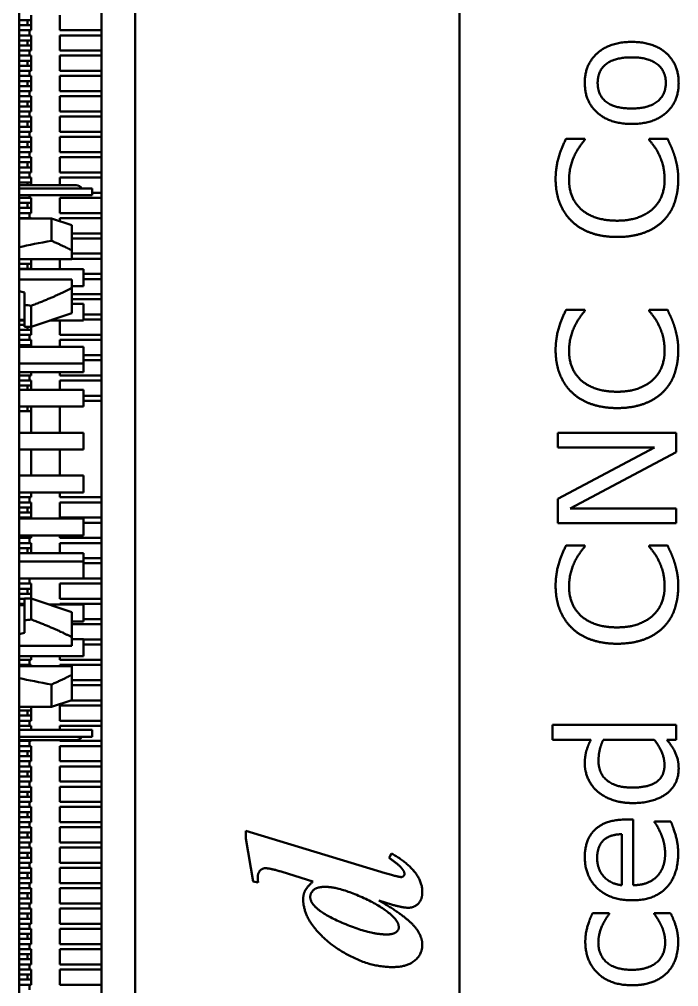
# Model space of a CAD drawing. Header units: millimetres. Extents: x 3100 to 5091, y 868 to 1900.
# Drawn here: x 3284.02 to 3303.51, y 1621.69 to 1650.27 of the extents above; entities that cross this region are included whole.
import ezdxf

# ---------------------------------------------------------------- set-up
doc = ezdxf.new("R2010")
doc.units = ezdxf.units.MM
doc.header["$LTSCALE"] = 1.8
doc.layers.add('외형선(ISO)', color=7, linetype='Continuous', lineweight=50)

msp = doc.modelspace()

# ---------------------------------------------------------------- linework, layer by layer
at = {"layer": '외형선(ISO)'}
for p, q in [((3284.016, 1690.426), (3284.016, 1600.426)), ((3286.44, 1690.026), (3286.44, 1600.026)), ((3287.44, 1689.026), (3287.44, 1601.026)), ((3297.026, 1601.026), (3297.026, 1689.026)), ((3284.366, 1650.401), (3284.366, 1649.951)), ((3285.216, 1650.401), (3285.216, 1649.951)), ((3284.255, 1650.251), (3284.016, 1650.251)), ((3284.255, 1650.101), (3284.016, 1650.101)), ((3284.366, 1650.251), (3284.255, 1650.251)), ((3284.255, 1650.251), (3284.255, 1650.101)), ((3284.366, 1650.101), (3284.255, 1650.101)), ((3284.316, 1649.951), (3284.016, 1649.951)), ((3284.316, 1649.801), (3284.016, 1649.801)), ((3284.366, 1649.951), (3284.316, 1649.951)), ((3284.316, 1649.951), (3284.316, 1649.801)), ((3284.366, 1649.801), (3284.316, 1649.801)), ((3284.366, 1649.801), (3284.366, 1649.351)), ((3286.44, 1649.951), (3285.216, 1649.951)), ((3285.216, 1649.801), (3285.216, 1649.351)), ((3286.44, 1649.801), (3285.216, 1649.801)), ((3284.255, 1649.651), (3284.016, 1649.651)), ((3284.255, 1649.501), (3284.016, 1649.501)), ((3284.366, 1649.651), (3284.255, 1649.651)), ((3284.255, 1649.651), (3284.255, 1649.501)), ((3284.366, 1649.501), (3284.255, 1649.501)), ((3284.316, 1649.351), (3284.016, 1649.351)), ((3284.316, 1649.201), (3284.016, 1649.201)), ((3284.366, 1649.351), (3284.316, 1649.351)), ((3284.316, 1649.351), (3284.316, 1649.201)), ((3284.366, 1649.201), (3284.316, 1649.201)), ((3284.366, 1649.201), (3284.366, 1648.751)), ((3286.44, 1649.351), (3285.216, 1649.351)), ((3285.216, 1649.201), (3285.216, 1648.751)), ((3286.44, 1649.201), (3285.216, 1649.201)), ((3284.255, 1649.051), (3284.016, 1649.051)), ((3284.255, 1648.901), (3284.016, 1648.901)), ((3284.366, 1649.051), (3284.255, 1649.051)), ((3284.255, 1649.051), (3284.255, 1648.901)), ((3284.366, 1648.901), (3284.255, 1648.901)), ((3284.316, 1648.751), (3284.016, 1648.751)), ((3284.316, 1648.601), (3284.016, 1648.601)), ((3284.366, 1648.751), (3284.316, 1648.751)), ((3284.316, 1648.751), (3284.316, 1648.601)), ((3284.366, 1648.601), (3284.316, 1648.601)), ((3284.366, 1648.601), (3284.366, 1648.151)), ((3286.44, 1648.751), (3285.216, 1648.751)), ((3285.216, 1648.601), (3285.216, 1648.151)), ((3286.44, 1648.601), (3285.216, 1648.601)), ((3284.255, 1648.451), (3284.016, 1648.451)), ((3284.255, 1648.301), (3284.016, 1648.301)), ((3284.366, 1648.451), (3284.255, 1648.451)), ((3284.255, 1648.451), (3284.255, 1648.301)), ((3284.366, 1648.301), (3284.255, 1648.301)), ((3284.316, 1648.151), (3284.016, 1648.151)), ((3284.366, 1648.151), (3284.316, 1648.151)), ((3284.316, 1648.151), (3284.316, 1648.001)), ((3286.44, 1648.151), (3285.216, 1648.151)), ((3284.316, 1648.001), (3284.016, 1648.001)), ((3284.255, 1647.851), (3284.016, 1647.851)), ((3284.366, 1647.851), (3284.255, 1647.851)), ((3284.255, 1647.851), (3284.255, 1647.701)), ((3284.366, 1648.001), (3284.316, 1648.001)), ((3284.366, 1648.001), (3284.366, 1647.551)), ((3285.216, 1648.001), (3285.216, 1647.551)), ((3286.44, 1648.001), (3285.216, 1648.001)), ((3284.255, 1647.701), (3284.016, 1647.701)), ((3284.316, 1647.551), (3284.016, 1647.551)), ((3284.366, 1647.701), (3284.255, 1647.701)), ((3284.366, 1647.551), (3284.316, 1647.551)), ((3284.316, 1647.551), (3284.316, 1647.401)), ((3286.44, 1647.551), (3285.216, 1647.551)), ((3284.316, 1647.401), (3284.016, 1647.401)), ((3284.255, 1647.251), (3284.016, 1647.251)), ((3284.366, 1647.251), (3284.255, 1647.251)), ((3284.255, 1647.251), (3284.255, 1647.101)), ((3284.366, 1647.401), (3284.316, 1647.401)), ((3284.366, 1647.401), (3284.366, 1646.951)), ((3285.216, 1647.401), (3285.216, 1646.951)), ((3286.44, 1647.401), (3285.216, 1647.401)), ((3284.255, 1647.101), (3284.016, 1647.101)), ((3284.316, 1646.951), (3284.016, 1646.951)), ((3284.366, 1647.101), (3284.255, 1647.101)), ((3284.366, 1646.951), (3284.316, 1646.951)), ((3284.316, 1646.951), (3284.316, 1646.801)), ((3286.44, 1646.951), (3285.216, 1646.951)), ((3284.316, 1646.801), (3284.016, 1646.801)), ((3284.255, 1646.651), (3284.016, 1646.651)), ((3284.366, 1646.651), (3284.255, 1646.651)), ((3284.255, 1646.651), (3284.255, 1646.501)), ((3284.366, 1646.801), (3284.316, 1646.801)), ((3284.366, 1646.801), (3284.366, 1646.351)), ((3285.216, 1646.801), (3285.216, 1646.351)), ((3286.44, 1646.801), (3285.216, 1646.801)), ((3300.728, 1646.745), (3300.177, 1646.745)), ((3300.728, 1646.711), (3300.728, 1646.745)), ((3302.631, 1646.745), (3302.631, 1646.711)), ((3303.177, 1646.745), (3302.631, 1646.745)), ((3284.255, 1646.501), (3284.016, 1646.501)), ((3284.316, 1646.351), (3284.016, 1646.351)), ((3284.366, 1646.501), (3284.255, 1646.501)), ((3284.366, 1646.351), (3284.316, 1646.351)), ((3284.316, 1646.351), (3284.316, 1646.201)), ((3286.44, 1646.351), (3285.216, 1646.351)), ((3284.316, 1646.201), (3284.016, 1646.201)), ((3284.255, 1646.051), (3284.016, 1646.051)), ((3284.366, 1646.051), (3284.255, 1646.051)), ((3284.255, 1646.051), (3284.255, 1645.901)), ((3284.366, 1646.201), (3284.316, 1646.201)), ((3284.366, 1646.201), (3284.366, 1645.751)), ((3285.216, 1646.201), (3285.216, 1645.751)), ((3286.44, 1646.201), (3285.216, 1646.201)), ((3284.255, 1645.901), (3284.016, 1645.901)), ((3284.316, 1645.751), (3284.016, 1645.751)), ((3284.366, 1645.901), (3284.255, 1645.901)), ((3284.366, 1645.751), (3284.316, 1645.751)), ((3284.316, 1645.751), (3284.316, 1645.601)), ((3286.44, 1645.751), (3285.216, 1645.751)), ((3284.316, 1645.601), (3284.016, 1645.601)), ((3284.255, 1645.451), (3284.016, 1645.451)), ((3284.366, 1645.451), (3284.255, 1645.451)), ((3284.255, 1645.451), (3284.255, 1645.376)), ((3284.366, 1645.601), (3284.316, 1645.601)), ((3284.366, 1645.601), (3284.366, 1645.376)), ((3285.216, 1645.601), (3285.216, 1645.376)), ((3286.44, 1645.601), (3285.216, 1645.601)), ((3284.016, 1645.376), (3285.566, 1645.376)), ((3285.566, 1645.276), (3284.016, 1645.276)), ((3285.693, 1645.376), (3285.566, 1645.376)), ((3285.566, 1645.276), (3286.166, 1645.276)), ((3286.166, 1645.076), (3286.166, 1645.276)), ((3286.44, 1645.151), (3286.166, 1645.151)), ((3285.566, 1645.076), (3284.016, 1645.076)), ((3284.316, 1645.001), (3284.016, 1645.001)), ((3284.316, 1645.076), (3284.316, 1645.001)), ((3284.366, 1645.001), (3284.316, 1645.001)), ((3284.366, 1645.001), (3284.366, 1644.551)), ((3285.216, 1645.001), (3285.216, 1644.551)), ((3286.44, 1645.001), (3285.216, 1645.001)), ((3285.566, 1645.076), (3286.166, 1645.076)), ((3284.255, 1644.851), (3284.016, 1644.851)), ((3284.255, 1644.701), (3284.016, 1644.701)), ((3284.366, 1644.851), (3284.255, 1644.851)), ((3284.255, 1644.851), (3284.255, 1644.701)), ((3284.366, 1644.701), (3284.255, 1644.701)), ((3284.316, 1644.551), (3284.016, 1644.551)), ((3284.316, 1644.401), (3284.016, 1644.401)), ((3284.966, 1644.391), (3284.016, 1644.391)), ((3284.366, 1644.551), (3284.316, 1644.551)), ((3284.316, 1644.551), (3284.316, 1644.401)), ((3284.366, 1644.401), (3284.316, 1644.401)), ((3284.366, 1644.401), (3284.366, 1644.391)), ((3284.966, 1643.73), (3284.966, 1644.391)), ((3285.566, 1644.191), (3284.966, 1644.391)), ((3286.44, 1644.551), (3285.216, 1644.551)), ((3285.216, 1644.401), (3285.216, 1644.308)), ((3286.44, 1644.401), (3285.216, 1644.401)), ((3285.566, 1643.448), (3285.566, 1644.191)), ((3286.44, 1643.951), (3285.566, 1643.951)), ((3286.44, 1643.801), (3285.566, 1643.801)), ((3285.566, 1643.448), (3285.566, 1643.191)), ((3284.016, 1643.191), (3285.566, 1643.191)), ((3284.366, 1643.191), (3284.366, 1642.891)), ((3285.216, 1643.191), (3285.216, 1642.891)), ((3286.44, 1643.351), (3285.566, 1643.351)), ((3286.44, 1643.201), (3285.566, 1643.201)), ((3284.255, 1643.051), (3284.016, 1643.051)), ((3284.255, 1642.901), (3284.016, 1642.901)), ((3285.916, 1642.891), (3284.016, 1642.891)), ((3284.366, 1643.051), (3284.255, 1643.051)), ((3284.255, 1643.051), (3284.255, 1642.901)), ((3284.366, 1642.901), (3284.255, 1642.901)), ((3285.916, 1642.391), (3285.916, 1642.891)), ((3285.566, 1642.591), (3284.016, 1642.591)), ((3285.566, 1642.591), (3285.566, 1642.335)), ((3286.44, 1642.751), (3285.916, 1642.751)), ((3286.44, 1642.601), (3285.916, 1642.601)), ((3285.916, 1642.391), (3285.566, 1642.391)), ((3285.566, 1641.591), (3285.566, 1642.335)), ((3284.166, 1641.838), (3284.166, 1642.207)), ((3286.44, 1642.151), (3285.566, 1642.151)), ((3284.166, 1641.838), (3284.166, 1641.191)), ((3284.366, 1641.81), (3284.366, 1641.191)), ((3286.44, 1642.001), (3285.566, 1642.001)), ((3285.916, 1641.871), (3285.566, 1641.871)), ((3285.916, 1641.871), (3285.916, 1641.371)), ((3285.566, 1641.591), (3284.366, 1641.191)), ((3286.44, 1641.551), (3285.916, 1641.551)), ((3300.728, 1641.691), (3300.177, 1641.691)), ((3300.728, 1641.657), (3300.728, 1641.691)), ((3302.631, 1641.691), (3302.631, 1641.657)), ((3303.177, 1641.691), (3302.631, 1641.691)), ((3284.166, 1641.391), (3284.016, 1641.391)), ((3284.166, 1641.371), (3284.016, 1641.371)), ((3284.166, 1641.251), (3284.016, 1641.251)), ((3284.366, 1641.191), (3284.166, 1641.191)), ((3284.255, 1641.191), (3284.255, 1641.101)), ((3284.366, 1641.191), (3284.366, 1640.951)), ((3285.916, 1641.371), (3284.906, 1641.371)), ((3285.216, 1641.371), (3285.216, 1640.951)), ((3286.44, 1641.401), (3285.916, 1641.401)), ((3284.255, 1641.101), (3284.016, 1641.101)), ((3284.316, 1640.951), (3284.016, 1640.951)), ((3284.366, 1641.101), (3284.255, 1641.101)), ((3284.366, 1640.951), (3284.316, 1640.951)), ((3284.316, 1640.951), (3284.316, 1640.801)), ((3286.44, 1640.951), (3285.216, 1640.951)), ((3284.316, 1640.801), (3284.016, 1640.801)), ((3284.255, 1640.651), (3284.016, 1640.651)), ((3285.916, 1640.601), (3284.016, 1640.601)), ((3284.366, 1640.651), (3284.255, 1640.651)), ((3284.255, 1640.651), (3284.255, 1640.601)), ((3284.366, 1640.801), (3284.316, 1640.801)), ((3284.366, 1640.801), (3284.366, 1640.601)), ((3285.216, 1640.801), (3285.216, 1640.601)), ((3286.44, 1640.801), (3285.216, 1640.801)), ((3285.916, 1640.601), (3285.916, 1640.101)), ((3286.44, 1640.351), (3285.916, 1640.351)), ((3285.916, 1640.101), (3284.016, 1640.101)), ((3286.44, 1640.201), (3285.916, 1640.201)), ((3285.916, 1639.851), (3285.916, 1640.101)), ((3285.916, 1639.851), (3284.016, 1639.851)), ((3284.316, 1639.751), (3284.016, 1639.751)), ((3284.366, 1639.751), (3284.316, 1639.751)), ((3284.316, 1639.751), (3284.316, 1639.601)), ((3284.366, 1639.851), (3284.366, 1639.751)), ((3285.216, 1639.851), (3285.216, 1639.751)), ((3286.44, 1639.751), (3285.216, 1639.751)), ((3284.316, 1639.601), (3284.016, 1639.601)), ((3284.255, 1639.451), (3284.016, 1639.451)), ((3284.366, 1639.451), (3284.255, 1639.451)), ((3284.255, 1639.451), (3284.255, 1639.331)), ((3284.366, 1639.601), (3284.316, 1639.601)), ((3284.366, 1639.601), (3284.366, 1639.331)), ((3285.216, 1639.601), (3285.216, 1639.331)), ((3286.44, 1639.601), (3285.216, 1639.601)), ((3285.916, 1639.331), (3284.016, 1639.331)), ((3285.916, 1639.331), (3285.916, 1638.831)), ((3286.44, 1639.151), (3285.916, 1639.151)), ((3286.44, 1639.001), (3285.916, 1639.001)), ((3285.916, 1638.831), (3284.016, 1638.831)), ((3284.255, 1638.701), (3284.016, 1638.701)), ((3284.255, 1638.831), (3284.255, 1638.701)), ((3284.366, 1638.701), (3284.255, 1638.701)), ((3284.366, 1638.831), (3284.366, 1638.061)), ((3285.216, 1638.831), (3285.216, 1638.061)), ((3285.916, 1638.061), (3284.016, 1638.061)), ((3285.916, 1638.061), (3285.916, 1637.561)), ((3299.931, 1638.057), (3299.931, 1637.623)), ((3303.431, 1638.057), (3299.931, 1638.057)), ((3303.431, 1637.483), (3303.431, 1638.057)), ((3285.916, 1637.561), (3284.016, 1637.561)), ((3284.366, 1637.561), (3284.366, 1636.791)), ((3285.216, 1637.561), (3285.216, 1636.791)), ((3302.788, 1637.623), (3299.931, 1636.108)), ((3299.931, 1637.623), (3302.788, 1637.623)), ((3300.3, 1635.823), (3303.431, 1637.483)), ((3285.916, 1636.791), (3284.016, 1636.791)), ((3285.916, 1636.791), (3285.916, 1636.291)), ((3285.916, 1636.291), (3284.016, 1636.291)), ((3284.366, 1636.291), (3284.366, 1636.151)), ((3285.216, 1636.291), (3285.216, 1636.151)), ((3284.316, 1636.151), (3284.016, 1636.151)), ((3284.316, 1636.001), (3284.016, 1636.001)), ((3284.366, 1636.151), (3284.316, 1636.151)), ((3284.316, 1636.151), (3284.316, 1636.001)), ((3284.366, 1636.001), (3284.316, 1636.001)), ((3284.366, 1636.001), (3284.366, 1635.551)), ((3286.44, 1636.151), (3285.216, 1636.151)), ((3285.216, 1636.001), (3285.216, 1635.551)), ((3286.44, 1636.001), (3285.216, 1636.001)), ((3299.931, 1636.108), (3299.931, 1635.388)), ((3284.255, 1635.851), (3284.016, 1635.851)), ((3284.366, 1635.851), (3284.255, 1635.851)), ((3284.255, 1635.851), (3284.255, 1635.701)), ((3303.431, 1635.823), (3300.3, 1635.823)), ((3303.431, 1635.388), (3303.431, 1635.823)), ((3284.255, 1635.701), (3284.016, 1635.701)), ((3284.316, 1635.551), (3284.016, 1635.551)), ((3285.916, 1635.521), (3284.016, 1635.521)), ((3284.366, 1635.701), (3284.255, 1635.701)), ((3284.366, 1635.551), (3284.316, 1635.551)), ((3284.316, 1635.551), (3284.316, 1635.521)), ((3286.44, 1635.551), (3285.216, 1635.551)), ((3285.916, 1635.521), (3285.916, 1635.021)), ((3286.44, 1635.401), (3285.916, 1635.401)), ((3299.931, 1635.388), (3303.431, 1635.388)), ((3285.916, 1635.021), (3284.016, 1635.021)), ((3284.316, 1634.951), (3284.016, 1634.951)), ((3284.366, 1634.951), (3284.316, 1634.951)), ((3284.316, 1634.951), (3284.316, 1634.801)), ((3284.366, 1635.021), (3284.366, 1634.951)), ((3285.216, 1635.021), (3285.216, 1634.951)), ((3286.44, 1634.951), (3285.216, 1634.951)), ((3284.316, 1634.801), (3284.016, 1634.801)), ((3284.255, 1634.651), (3284.016, 1634.651)), ((3284.366, 1634.651), (3284.255, 1634.651)), ((3284.255, 1634.651), (3284.255, 1634.501)), ((3284.366, 1634.801), (3284.316, 1634.801)), ((3284.366, 1634.801), (3284.366, 1634.501)), ((3285.216, 1634.801), (3285.216, 1634.501)), ((3286.44, 1634.801), (3285.216, 1634.801)), ((3300.728, 1634.728), (3300.177, 1634.728)), ((3300.728, 1634.694), (3300.728, 1634.728)), ((3302.631, 1634.728), (3302.631, 1634.694)), ((3303.177, 1634.728), (3302.631, 1634.728)), ((3284.255, 1634.501), (3284.016, 1634.501)), ((3285.916, 1634.501), (3284.016, 1634.501)), ((3284.366, 1634.501), (3284.255, 1634.501)), ((3285.916, 1634.501), (3285.916, 1634.251)), ((3286.44, 1634.351), (3285.916, 1634.351)), ((3285.916, 1634.251), (3284.016, 1634.251)), ((3285.916, 1634.251), (3285.916, 1633.751)), ((3286.44, 1634.201), (3285.916, 1634.201)), ((3285.916, 1633.751), (3284.016, 1633.751)), ((3284.316, 1633.751), (3284.316, 1633.601)), ((3286.44, 1633.751), (3285.916, 1633.751)), ((3284.316, 1633.601), (3284.016, 1633.601)), ((3284.255, 1633.451), (3284.016, 1633.451)), ((3284.366, 1633.451), (3284.255, 1633.451)), ((3284.255, 1633.451), (3284.255, 1633.301)), ((3284.366, 1633.601), (3284.316, 1633.601)), ((3284.366, 1633.601), (3284.366, 1633.161)), ((3285.216, 1633.601), (3285.216, 1633.151)), ((3286.44, 1633.601), (3285.216, 1633.601)), ((3284.255, 1633.301), (3284.016, 1633.301)), ((3284.166, 1633.151), (3284.016, 1633.151)), ((3284.166, 1632.514), (3284.166, 1633.161)), ((3284.166, 1633.161), (3284.366, 1633.161)), ((3284.366, 1633.301), (3284.255, 1633.301)), ((3284.366, 1632.543), (3284.366, 1633.161)), ((3285.566, 1632.761), (3284.366, 1633.161)), ((3286.44, 1633.151), (3285.216, 1633.151)), ((3284.166, 1633.001), (3284.016, 1633.001)), ((3284.166, 1632.981), (3284.016, 1632.981)), ((3284.166, 1632.961), (3284.016, 1632.961)), ((3285.916, 1632.981), (3284.906, 1632.981)), ((3285.216, 1633.001), (3285.216, 1632.981)), ((3286.44, 1633.001), (3285.216, 1633.001)), ((3285.916, 1632.981), (3285.916, 1632.481)), ((3285.566, 1632.761), (3285.566, 1632.018)), ((3284.166, 1632.514), (3284.166, 1632.146)), ((3285.916, 1632.481), (3285.566, 1632.481)), ((3286.44, 1632.401), (3285.566, 1632.401)), ((3286.44, 1632.551), (3285.916, 1632.551)), ((3285.566, 1631.761), (3285.566, 1632.018)), ((3284.016, 1631.761), (3285.566, 1631.761)), ((3285.916, 1631.961), (3285.566, 1631.961)), ((3285.916, 1631.961), (3285.916, 1631.461)), ((3286.44, 1631.951), (3285.916, 1631.951)), ((3286.44, 1631.801), (3285.916, 1631.801)), ((3285.916, 1631.461), (3284.016, 1631.461)), ((3284.366, 1631.461), (3284.366, 1631.351)), ((3285.216, 1631.461), (3285.216, 1631.351)), ((3284.316, 1631.351), (3284.016, 1631.351)), ((3284.316, 1631.201), (3284.016, 1631.201)), ((3285.566, 1631.161), (3284.016, 1631.161)), ((3284.366, 1631.351), (3284.316, 1631.351)), ((3284.316, 1631.351), (3284.316, 1631.201)), ((3284.366, 1631.201), (3284.316, 1631.201)), ((3284.366, 1631.201), (3284.366, 1631.161)), ((3286.44, 1631.351), (3285.216, 1631.351)), ((3285.216, 1631.201), (3285.216, 1631.161)), ((3286.44, 1631.201), (3285.216, 1631.201)), ((3285.566, 1630.905), (3285.566, 1631.161)), ((3285.566, 1630.905), (3285.566, 1630.161)), ((3284.966, 1630.622), (3284.966, 1629.961)), ((3286.44, 1630.751), (3285.566, 1630.751)), ((3286.44, 1630.601), (3285.566, 1630.601)), ((3285.566, 1630.161), (3284.966, 1629.961)), ((3285.216, 1630.001), (3285.216, 1629.551)), ((3286.44, 1630.001), (3285.216, 1630.001)), ((3286.44, 1630.151), (3285.536, 1630.151)), ((3284.966, 1629.961), (3284.016, 1629.961)), ((3284.255, 1629.851), (3284.016, 1629.851)), ((3284.366, 1629.851), (3284.255, 1629.851)), ((3284.255, 1629.851), (3284.255, 1629.701)), ((3284.366, 1629.961), (3284.366, 1629.551)), ((3284.255, 1629.701), (3284.016, 1629.701)), ((3284.316, 1629.551), (3284.016, 1629.551)), ((3284.366, 1629.701), (3284.255, 1629.701)), ((3284.366, 1629.551), (3284.316, 1629.551)), ((3284.316, 1629.551), (3284.316, 1629.401)), ((3286.44, 1629.551), (3285.216, 1629.551)), ((3299.774, 1629.428), (3299.774, 1628.985)), ((3303.431, 1629.428), (3299.774, 1629.428)), ((3303.431, 1628.985), (3303.431, 1629.428)), ((3284.316, 1629.401), (3284.016, 1629.401)), ((3284.016, 1629.276), (3285.566, 1629.276)), ((3284.366, 1629.401), (3284.316, 1629.401)), ((3284.366, 1629.401), (3284.366, 1629.276)), ((3285.216, 1629.401), (3285.216, 1629.276)), ((3286.44, 1629.401), (3285.216, 1629.401)), ((3286.166, 1629.276), (3285.566, 1629.276)), ((3286.166, 1629.276), (3286.166, 1629.076)), ((3284.016, 1629.076), (3285.566, 1629.076)), ((3285.566, 1628.976), (3284.016, 1628.976)), ((3284.316, 1628.951), (3284.016, 1628.951)), ((3284.366, 1628.951), (3284.316, 1628.951)), ((3284.316, 1628.951), (3284.316, 1628.801)), ((3284.366, 1628.976), (3284.366, 1628.951)), ((3285.216, 1628.976), (3285.216, 1628.951)), ((3286.44, 1628.951), (3285.216, 1628.951)), ((3286.166, 1629.076), (3285.566, 1629.076)), ((3285.566, 1628.976), (3285.693, 1628.976)), ((3299.774, 1628.985), (3300.911, 1628.985)), ((3301.277, 1628.985), (3302.786, 1628.985)), ((3303.157, 1628.985), (3303.431, 1628.985)), ((3284.316, 1628.801), (3284.016, 1628.801)), ((3284.255, 1628.651), (3284.016, 1628.651)), ((3284.366, 1628.651), (3284.255, 1628.651)), ((3284.255, 1628.651), (3284.255, 1628.501)), ((3284.366, 1628.801), (3284.316, 1628.801)), ((3284.366, 1628.801), (3284.366, 1628.351)), ((3285.216, 1628.801), (3285.216, 1628.351)), ((3286.44, 1628.801), (3285.216, 1628.801)), ((3284.255, 1628.501), (3284.016, 1628.501)), ((3284.316, 1628.351), (3284.016, 1628.351)), ((3284.366, 1628.501), (3284.255, 1628.501)), ((3284.366, 1628.351), (3284.316, 1628.351)), ((3284.316, 1628.351), (3284.316, 1628.201)), ((3286.44, 1628.351), (3285.216, 1628.351)), ((3284.316, 1628.201), (3284.016, 1628.201)), ((3284.255, 1628.051), (3284.016, 1628.051)), ((3284.366, 1628.051), (3284.255, 1628.051)), ((3284.255, 1628.051), (3284.255, 1627.901)), ((3284.366, 1628.201), (3284.316, 1628.201)), ((3284.366, 1628.201), (3284.366, 1627.751)), ((3285.216, 1628.201), (3285.216, 1627.751)), ((3286.44, 1628.201), (3285.216, 1628.201)), ((3284.255, 1627.901), (3284.016, 1627.901)), ((3284.316, 1627.751), (3284.016, 1627.751)), ((3284.366, 1627.901), (3284.255, 1627.901)), ((3284.366, 1627.751), (3284.316, 1627.751)), ((3284.316, 1627.751), (3284.316, 1627.601)), ((3286.44, 1627.751), (3285.216, 1627.751)), ((3284.316, 1627.601), (3284.016, 1627.601)), ((3284.255, 1627.451), (3284.016, 1627.451)), ((3284.366, 1627.451), (3284.255, 1627.451)), ((3284.255, 1627.451), (3284.255, 1627.301)), ((3284.366, 1627.601), (3284.316, 1627.601)), ((3284.366, 1627.601), (3284.366, 1627.151)), ((3285.216, 1627.601), (3285.216, 1627.151)), ((3286.44, 1627.601), (3285.216, 1627.601)), ((3284.255, 1627.301), (3284.016, 1627.301)), ((3284.316, 1627.151), (3284.016, 1627.151)), ((3284.366, 1627.301), (3284.255, 1627.301)), ((3284.366, 1627.151), (3284.316, 1627.151)), ((3284.316, 1627.151), (3284.316, 1627.001)), ((3286.44, 1627.151), (3285.216, 1627.151)), ((3284.316, 1627.001), (3284.016, 1627.001)), ((3284.366, 1627.001), (3284.316, 1627.001)), ((3284.366, 1627.001), (3284.366, 1626.551)), ((3285.216, 1627.001), (3285.216, 1626.551)), ((3286.44, 1627.001), (3285.216, 1627.001)), ((3284.255, 1626.851), (3284.016, 1626.851)), ((3284.255, 1626.701), (3284.016, 1626.701)), ((3284.366, 1626.851), (3284.255, 1626.851)), ((3284.255, 1626.851), (3284.255, 1626.701)), ((3284.366, 1626.701), (3284.255, 1626.701)), ((3302.163, 1626.628), (3301.923, 1626.628)), ((3302.163, 1624.691), (3302.163, 1626.628)), ((3302.788, 1626.577), (3302.788, 1626.554)), ((3303.271, 1626.577), (3302.788, 1626.577)), ((3284.316, 1626.551), (3284.016, 1626.551)), ((3284.316, 1626.401), (3284.016, 1626.401)), ((3284.366, 1626.551), (3284.316, 1626.551)), ((3284.316, 1626.551), (3284.316, 1626.401)), ((3284.366, 1626.401), (3284.316, 1626.401)), ((3284.366, 1626.401), (3284.366, 1625.951)), ((3286.44, 1626.551), (3285.216, 1626.551)), ((3285.216, 1626.401), (3285.216, 1625.951)), ((3286.44, 1626.401), (3285.216, 1626.401)), ((3290.711, 1626.299), (3290.711, 1626.07)), ((3294.833, 1625.049), (3290.711, 1626.299)), ((3284.255, 1626.251), (3284.016, 1626.251)), ((3284.255, 1626.101), (3284.016, 1626.101)), ((3284.366, 1626.251), (3284.255, 1626.251)), ((3284.255, 1626.251), (3284.255, 1626.101)), ((3284.366, 1626.101), (3284.255, 1626.101)), ((3290.711, 1626.07), (3290.932, 1624.804)), ((3301.826, 1626.197), (3301.826, 1624.691)), ((3284.316, 1625.951), (3284.016, 1625.951)), ((3284.316, 1625.801), (3284.016, 1625.801)), ((3284.366, 1625.951), (3284.316, 1625.951)), ((3284.316, 1625.951), (3284.316, 1625.801)), ((3284.366, 1625.801), (3284.316, 1625.801)), ((3284.366, 1625.801), (3284.366, 1625.351)), ((3286.44, 1625.951), (3285.216, 1625.951)), ((3285.216, 1625.801), (3285.216, 1625.351)), ((3286.44, 1625.801), (3285.216, 1625.801)), ((3284.255, 1625.651), (3284.016, 1625.651)), ((3284.255, 1625.501), (3284.016, 1625.501)), ((3284.366, 1625.651), (3284.255, 1625.651)), ((3284.255, 1625.651), (3284.255, 1625.501)), ((3284.366, 1625.501), (3284.255, 1625.501)), ((3295.017, 1625.629), (3294.947, 1625.494)), ((3284.316, 1625.351), (3284.016, 1625.351)), ((3284.316, 1625.201), (3284.016, 1625.201)), ((3284.366, 1625.351), (3284.316, 1625.351)), ((3284.316, 1625.351), (3284.316, 1625.201)), ((3284.366, 1625.201), (3284.316, 1625.201)), ((3284.366, 1625.201), (3284.366, 1624.751)), ((3286.44, 1625.351), (3285.216, 1625.351)), ((3285.216, 1625.201), (3285.216, 1624.751)), ((3286.44, 1625.201), (3285.216, 1625.201)), ((3284.255, 1625.051), (3284.016, 1625.051)), ((3284.255, 1624.901), (3284.016, 1624.901)), ((3284.366, 1625.051), (3284.255, 1625.051)), ((3284.255, 1625.051), (3284.255, 1624.901)), ((3284.366, 1624.901), (3284.255, 1624.901)), ((3291.781, 1625.082), (3292.696, 1624.796)), ((3284.316, 1624.751), (3284.016, 1624.751)), ((3284.316, 1624.601), (3284.016, 1624.601)), ((3284.366, 1624.751), (3284.316, 1624.751)), ((3284.316, 1624.751), (3284.316, 1624.601)), ((3284.366, 1624.601), (3284.316, 1624.601)), ((3284.366, 1624.601), (3284.366, 1624.151)), ((3286.44, 1624.751), (3285.216, 1624.751)), ((3285.216, 1624.601), (3285.216, 1624.151)), ((3286.44, 1624.601), (3285.216, 1624.601)), ((3290.932, 1624.804), (3291.075, 1624.771)), ((3284.255, 1624.451), (3284.016, 1624.451)), ((3284.255, 1624.301), (3284.016, 1624.301)), ((3284.366, 1624.451), (3284.255, 1624.451)), ((3284.255, 1624.451), (3284.255, 1624.301)), ((3284.366, 1624.301), (3284.255, 1624.301)), ((3284.316, 1624.151), (3284.016, 1624.151)), ((3284.316, 1624.001), (3284.016, 1624.001)), ((3284.366, 1624.151), (3284.316, 1624.151)), ((3284.316, 1624.151), (3284.316, 1624.001)), ((3284.366, 1624.001), (3284.316, 1624.001)), ((3284.366, 1624.001), (3284.366, 1623.551)), ((3286.44, 1624.151), (3285.216, 1624.151)), ((3285.216, 1624.001), (3285.216, 1623.551)), ((3286.44, 1624.001), (3285.216, 1624.001)), ((3294.645, 1624.236), (3295.021, 1624.118)), ((3284.255, 1623.851), (3284.016, 1623.851)), ((3284.366, 1623.851), (3284.255, 1623.851)), ((3284.255, 1623.851), (3284.255, 1623.701)), ((3301.454, 1623.863), (3300.963, 1623.863)), ((3301.454, 1623.84), (3301.454, 1623.863)), ((3302.783, 1623.863), (3302.783, 1623.84)), ((3303.268, 1623.863), (3302.783, 1623.863)), ((3284.255, 1623.701), (3284.016, 1623.701)), ((3284.316, 1623.551), (3284.016, 1623.551)), ((3284.366, 1623.701), (3284.255, 1623.701)), ((3284.366, 1623.551), (3284.316, 1623.551)), ((3284.316, 1623.551), (3284.316, 1623.401)), ((3286.44, 1623.551), (3285.216, 1623.551)), ((3284.316, 1623.401), (3284.016, 1623.401)), ((3284.255, 1623.251), (3284.016, 1623.251)), ((3284.366, 1623.251), (3284.255, 1623.251)), ((3284.255, 1623.251), (3284.255, 1623.101)), ((3284.366, 1623.401), (3284.316, 1623.401)), ((3284.366, 1623.401), (3284.366, 1622.951)), ((3285.216, 1623.401), (3285.216, 1622.951)), ((3286.44, 1623.401), (3285.216, 1623.401)), ((3284.255, 1623.101), (3284.016, 1623.101)), ((3284.316, 1622.951), (3284.016, 1622.951)), ((3284.366, 1623.101), (3284.255, 1623.101)), ((3284.366, 1622.951), (3284.316, 1622.951)), ((3284.316, 1622.951), (3284.316, 1622.801)), ((3286.44, 1622.951), (3285.216, 1622.951)), ((3284.316, 1622.801), (3284.016, 1622.801)), ((3284.255, 1622.651), (3284.016, 1622.651)), ((3284.366, 1622.651), (3284.255, 1622.651)), ((3284.255, 1622.651), (3284.255, 1622.501)), ((3284.366, 1622.801), (3284.316, 1622.801)), ((3284.366, 1622.801), (3284.366, 1622.351)), ((3285.216, 1622.801), (3285.216, 1622.351)), ((3286.44, 1622.801), (3285.216, 1622.801)), ((3284.255, 1622.501), (3284.016, 1622.501)), ((3284.316, 1622.351), (3284.016, 1622.351)), ((3284.366, 1622.501), (3284.255, 1622.501)), ((3284.366, 1622.351), (3284.316, 1622.351)), ((3284.316, 1622.351), (3284.316, 1622.201)), ((3286.44, 1622.351), (3285.216, 1622.351)), ((3284.316, 1622.201), (3284.016, 1622.201)), ((3284.255, 1622.051), (3284.016, 1622.051)), ((3284.366, 1622.051), (3284.255, 1622.051)), ((3284.255, 1622.051), (3284.255, 1621.901)), ((3284.366, 1622.201), (3284.316, 1622.201)), ((3284.366, 1622.201), (3284.366, 1621.751)), ((3285.216, 1622.201), (3285.216, 1621.751)), ((3286.44, 1622.201), (3285.216, 1622.201)), ((3284.255, 1621.901), (3284.016, 1621.901)), ((3284.316, 1621.751), (3284.016, 1621.751)), ((3284.366, 1621.901), (3284.255, 1621.901)), ((3284.366, 1621.751), (3284.316, 1621.751)), ((3284.316, 1621.751), (3284.316, 1621.601)), ((3286.44, 1621.751), (3285.216, 1621.751))]:
    msp.add_line(p, q, dxfattribs=at)
for centre, start, end in [((3285.693, 1645.176), 30, 90), ((3285.693, 1629.176), 270, 330)]:
    msp.add_arc(centre, 0.2, start, end, dxfattribs=at)
for centre, major_axis, start_param, end_param in [((3295.87, 1642.891), (-13.154, 0), 5.689612, 5.834849), ((3295.87, 1642.891), (-13.154, 0), 0.448336, 0.473964), ((3295.87, 1642.891), (-14.908, 0), 0.667959, 0.689331), ((3295.87, 1631.461), (14.908, 0), 2.452262, 2.473634), ((3295.87, 1631.461), (-13.154, 0), 5.809221, 5.834849), ((3295.87, 1631.461), (-13.154, 0), 0.448336, 0.593573)]:
    msp.add_ellipse(centre, major_axis=major_axis, ratio=0.114035, start_param=start_param, end_param=end_param, dxfattribs=at)
for points in [[(3302.12, 1649.608), (3301.477, 1649.608), (3300.731, 1648.948), (3300.731, 1648.397)], [(3303.506, 1648.397), (3303.506, 1648.948), (3302.763, 1649.608), (3302.12, 1649.608)], [(3301.111, 1648.397), (3301.111, 1648.751), (3301.608, 1649.151), (3302.12, 1649.151)], [(3302.12, 1649.151), (3302.62, 1649.151), (3303.126, 1648.748), (3303.126, 1648.397)], [(3300.731, 1648.397), (3300.731, 1647.84), (3301.477, 1647.183), (3302.12, 1647.183)], [(3302.12, 1647.64), (3301.608, 1647.64), (3301.111, 1648.037), (3301.111, 1648.397)], [(3303.126, 1648.397), (3303.126, 1648.04), (3302.614, 1647.64), (3302.12, 1647.64)], [(3302.12, 1647.183), (3302.763, 1647.183), (3303.506, 1647.84), (3303.506, 1648.397)], [(3300.177, 1646.745), (3300.006, 1646.403), (3299.868, 1645.84), (3299.868, 1645.56)], [(3300.266, 1645.528), (3300.266, 1645.851), (3300.486, 1646.42), (3300.728, 1646.711)], [(3302.631, 1646.711), (3302.86, 1646.457), (3303.091, 1645.868), (3303.091, 1645.531)], [(3303.386, 1646.237), (3303.331, 1646.408), (3303.234, 1646.617), (3303.177, 1646.745)], [(3303.494, 1645.557), (3303.494, 1645.757), (3303.431, 1646.094), (3303.386, 1646.237)], [(3299.868, 1645.56), (3299.868, 1645.174), (3300.108, 1644.54), (3300.337, 1644.317)], [(3300.617, 1644.668), (3300.437, 1644.837), (3300.266, 1645.263), (3300.266, 1645.528)], [(3303.091, 1645.531), (3303.091, 1645.288), (3302.926, 1644.848), (3302.751, 1644.683)], [(3303.051, 1644.323), (3303.28, 1644.551), (3303.494, 1645.174), (3303.494, 1645.557)], [(3301.686, 1644.325), (3301.331, 1644.325), (3300.794, 1644.505), (3300.617, 1644.668)], [(3302.751, 1644.683), (3302.583, 1644.525), (3302.054, 1644.325), (3301.686, 1644.325)], [(3300.337, 1644.317), (3300.571, 1644.088), (3301.251, 1643.843), (3301.686, 1643.843)], [(3301.686, 1643.843), (3302.14, 1643.843), (3302.828, 1644.097), (3303.051, 1644.323)], [(3300.177, 1641.691), (3300.006, 1641.348), (3299.868, 1640.785), (3299.868, 1640.505)], [(3300.266, 1640.474), (3300.266, 1640.797), (3300.486, 1641.365), (3300.728, 1641.657)], [(3302.631, 1641.657), (3302.86, 1641.403), (3303.091, 1640.814), (3303.091, 1640.477)], [(3303.386, 1641.183), (3303.331, 1641.354), (3303.234, 1641.563), (3303.177, 1641.691)], [(3303.494, 1640.503), (3303.494, 1640.703), (3303.431, 1641.04), (3303.386, 1641.183)], [(3299.868, 1640.505), (3299.868, 1640.12), (3300.108, 1639.485), (3300.337, 1639.263)], [(3300.617, 1639.614), (3300.437, 1639.783), (3300.266, 1640.208), (3300.266, 1640.474)], [(3303.091, 1640.477), (3303.091, 1640.234), (3302.926, 1639.794), (3302.751, 1639.628)], [(3303.051, 1639.268), (3303.28, 1639.497), (3303.494, 1640.12), (3303.494, 1640.503)], [(3301.686, 1639.271), (3301.331, 1639.271), (3300.794, 1639.451), (3300.617, 1639.614)], [(3302.751, 1639.628), (3302.583, 1639.471), (3302.054, 1639.271), (3301.686, 1639.271)], [(3300.337, 1639.263), (3300.571, 1639.034), (3301.251, 1638.788), (3301.686, 1638.788)], [(3301.686, 1638.788), (3302.14, 1638.788), (3302.828, 1639.043), (3303.051, 1639.268)], [(3300.177, 1634.728), (3300.006, 1634.385), (3299.868, 1633.823), (3299.868, 1633.543)], [(3300.266, 1633.511), (3300.266, 1633.834), (3300.486, 1634.403), (3300.728, 1634.694)], [(3302.631, 1634.694), (3302.86, 1634.44), (3303.091, 1633.851), (3303.091, 1633.514)], [(3303.386, 1634.22), (3303.331, 1634.391), (3303.234, 1634.6), (3303.177, 1634.728)], [(3303.494, 1633.54), (3303.494, 1633.74), (3303.431, 1634.077), (3303.386, 1634.22)], [(3299.868, 1633.543), (3299.868, 1633.157), (3300.108, 1632.523), (3300.337, 1632.3)], [(3300.617, 1632.651), (3300.437, 1632.82), (3300.266, 1633.245), (3300.266, 1633.511)], [(3303.091, 1633.514), (3303.091, 1633.271), (3302.926, 1632.831), (3302.751, 1632.665)], [(3303.051, 1632.305), (3303.28, 1632.534), (3303.494, 1633.157), (3303.494, 1633.54)], [(3301.686, 1632.308), (3301.331, 1632.308), (3300.794, 1632.488), (3300.617, 1632.651)], [(3302.751, 1632.665), (3302.583, 1632.508), (3302.054, 1632.308), (3301.686, 1632.308)], [(3300.337, 1632.3), (3300.571, 1632.071), (3301.251, 1631.825), (3301.686, 1631.825)], [(3301.686, 1631.825), (3302.14, 1631.825), (3302.828, 1632.08), (3303.051, 1632.305)], [(3300.911, 1628.985), (3300.817, 1628.808), (3300.731, 1628.488), (3300.731, 1628.283)], [(3301.137, 1628.36), (3301.137, 1628.525), (3301.197, 1628.808), (3301.277, 1628.985)], [(3302.786, 1628.985), (3302.92, 1628.82), (3303.086, 1628.434), (3303.086, 1628.245)], [(3303.506, 1628.14), (3303.506, 1628.383), (3303.323, 1628.794), (3303.157, 1628.985)], [(3302.131, 1627.574), (3301.654, 1627.574), (3301.137, 1627.988), (3301.137, 1628.36)], [(3300.731, 1628.283), (3300.731, 1628.054), (3300.92, 1627.628), (3301.097, 1627.468)], [(3303.086, 1628.245), (3303.086, 1627.894), (3302.597, 1627.574), (3302.131, 1627.574)], [(3302.137, 1627.117), (3302.78, 1627.117), (3303.506, 1627.668), (3303.506, 1628.14)], [(3301.097, 1627.468), (3301.283, 1627.308), (3301.806, 1627.117), (3302.137, 1627.117)], [(3301.923, 1626.628), (3301.351, 1626.628), (3300.731, 1626.051), (3300.731, 1625.52)], [(3303.491, 1625.631), (3303.491, 1625.888), (3303.366, 1626.354), (3303.271, 1626.577)], [(3302.788, 1626.554), (3302.891, 1626.437), (3303.106, 1625.894), (3303.106, 1625.625)], [(3301.097, 1625.497), (3301.097, 1625.848), (3301.477, 1626.194), (3301.826, 1626.197)], [(3294.947, 1625.494), (3295.237, 1625.302), (3295.339, 1625.164)], [(3295.928, 1624.485), (3295.928, 1625.11), (3295.017, 1625.629)], [(3300.731, 1625.52), (3300.731, 1624.945), (3301.488, 1624.243), (3302.131, 1624.243)], [(3301.826, 1624.691), (3301.514, 1624.72), (3301.097, 1625.14), (3301.097, 1625.497)], [(3302.131, 1624.243), (3302.783, 1624.243), (3303.491, 1624.977), (3303.491, 1625.631)], [(3303.106, 1625.625), (3303.106, 1625.423), (3302.991, 1625.085), (3302.88, 1624.965)], [(3291.062, 1624.918), (3291.062, 1625.041), (3291.193, 1625.192), (3291.283, 1625.192)], [(3291.283, 1625.192), (3291.434, 1625.192), (3291.781, 1625.082)], [(3295.339, 1625.164), (3295.401, 1625.086), (3295.401, 1625.021)], [(3291.075, 1624.771), (3291.062, 1624.857), (3291.062, 1624.918)], [(3295.303, 1624.931), (3295.221, 1624.931), (3294.833, 1625.049)], [(3295.401, 1625.021), (3295.401, 1624.988), (3295.344, 1624.931), (3295.303, 1624.931)], [(3302.88, 1624.965), (3302.766, 1624.837), (3302.406, 1624.691), (3302.163, 1624.691)], [(3292.696, 1624.796), (3292.529, 1624.649), (3292.406, 1624.42), (3292.406, 1624.277)], [(3292.615, 1624.342), (3292.615, 1624.461), (3292.823, 1624.641), (3293.048, 1624.641)], [(3293.048, 1624.641), (3293.469, 1624.641), (3294.833, 1624.024), (3295.115, 1623.705)], [(3292.737, 1624.081), (3292.615, 1624.22), (3292.615, 1624.342)], [(3295.515, 1624.024), (3295.695, 1624.024), (3295.928, 1624.265), (3295.928, 1624.485)], [(3292.406, 1624.277), (3292.406, 1623.995), (3292.713, 1623.407), (3293.428, 1622.762), (3294.498, 1622.271), (3295.045, 1622.271)], [(3294.886, 1623.235), (3294.4, 1623.235), (3292.974, 1623.816), (3292.737, 1624.081)], [(3295.728, 1623.432), (3295.458, 1623.775), (3294.645, 1624.236)], [(3295.021, 1624.118), (3295.344, 1624.024), (3295.515, 1624.024)], [(3300.963, 1623.863), (3300.871, 1623.683), (3300.746, 1623.248), (3300.746, 1623.023)], [(3301.131, 1623.003), (3301.131, 1623.205), (3301.3, 1623.637), (3301.454, 1623.84)], [(3302.783, 1623.84), (3302.823, 1623.791), (3302.931, 1623.62), (3302.98, 1623.525)], [(3303.491, 1623.023), (3303.491, 1623.245), (3303.374, 1623.643), (3303.268, 1623.863)], [(3295.233, 1623.44), (3295.233, 1623.362), (3295.062, 1623.235), (3294.886, 1623.235)], [(3295.115, 1623.705), (3295.233, 1623.575), (3295.233, 1623.44)], [(3295.928, 1622.929), (3295.928, 1623.174), (3295.728, 1623.432)], [(3302.98, 1623.525), (3303.037, 1623.414), (3303.106, 1623.137), (3303.106, 1623.003)], [(3295.045, 1622.271), (3295.478, 1622.271), (3295.928, 1622.651), (3295.928, 1622.929)], [(3300.746, 1623.023), (3300.746, 1622.443), (3301.48, 1621.734), (3302.123, 1621.734)], [(3302.123, 1622.191), (3301.634, 1622.191), (3301.131, 1622.625), (3301.131, 1623.003)], [(3303.106, 1623.003), (3303.106, 1622.617), (3302.597, 1622.191), (3302.123, 1622.191)], [(3303.154, 1622.094), (3303.326, 1622.263), (3303.491, 1622.737), (3303.491, 1623.023)], [(3302.123, 1621.734), (3302.468, 1621.734), (3302.986, 1621.923), (3303.154, 1622.094)]]:
    msp.add_open_spline(points, degree=2, dxfattribs=at)
for points, weights in [([(3284.966, 1643.73), (3285.327, 1643.576), (3285.566, 1643.448)], [1.48736715625, 1.58034848583, 1.64867651291]), ([(3285.566, 1642.335), (3285.159, 1642.116), (3284.366, 1641.81)], [1.64867651291, 1.53553899053, 1.35481018819]), ([(3285.566, 1632.018), (3285.159, 1632.237), (3284.366, 1632.543)], [1.64867651291, 1.53553899053, 1.35481018819]), ([(3284.966, 1630.622), (3285.327, 1630.776), (3285.566, 1630.905)], [1.48736715625, 1.58034848583, 1.64867651291])]:
    msp.add_rational_spline(points, weights, degree=2, dxfattribs=at)

doc.saveas('drawing.dxf')
